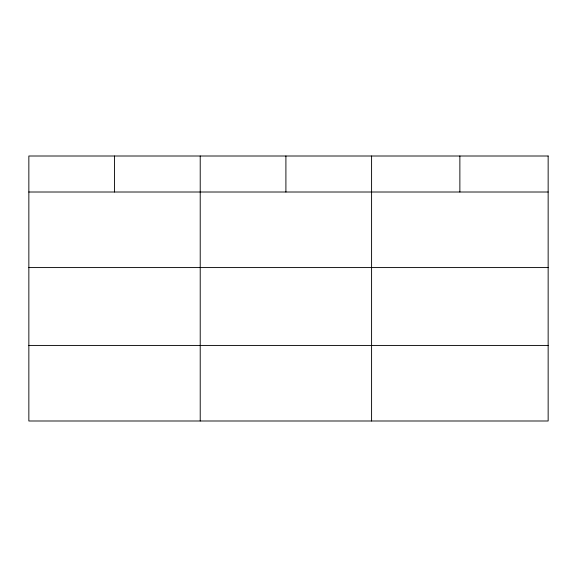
<?xml version="1.0" encoding="UTF-8"?>
<svg xmlns="http://www.w3.org/2000/svg" width="577" height="577" viewBox="0 0 577 577"><rect width="100%" height="100%" fill="white"/><g stroke="black" fill="none" stroke-linecap="round" stroke-linejoin="round"><path stroke-width="0.87" d="M28.85 192.011L548.15 192.011M28.85 267.577L548.15 267.577M28.85 345.428L548.15 345.428M459.869 156.006L459.869 192.011M371.588 156.006L371.588 420.994M285.903 156.006L285.903 192.011M200.219 156.006L200.219 420.994M114.534 156.006L114.534 192.011M548.15 156.006L28.85 156.006L28.85 420.994L548.15 420.994L548.15 156.006"/></g></svg>
